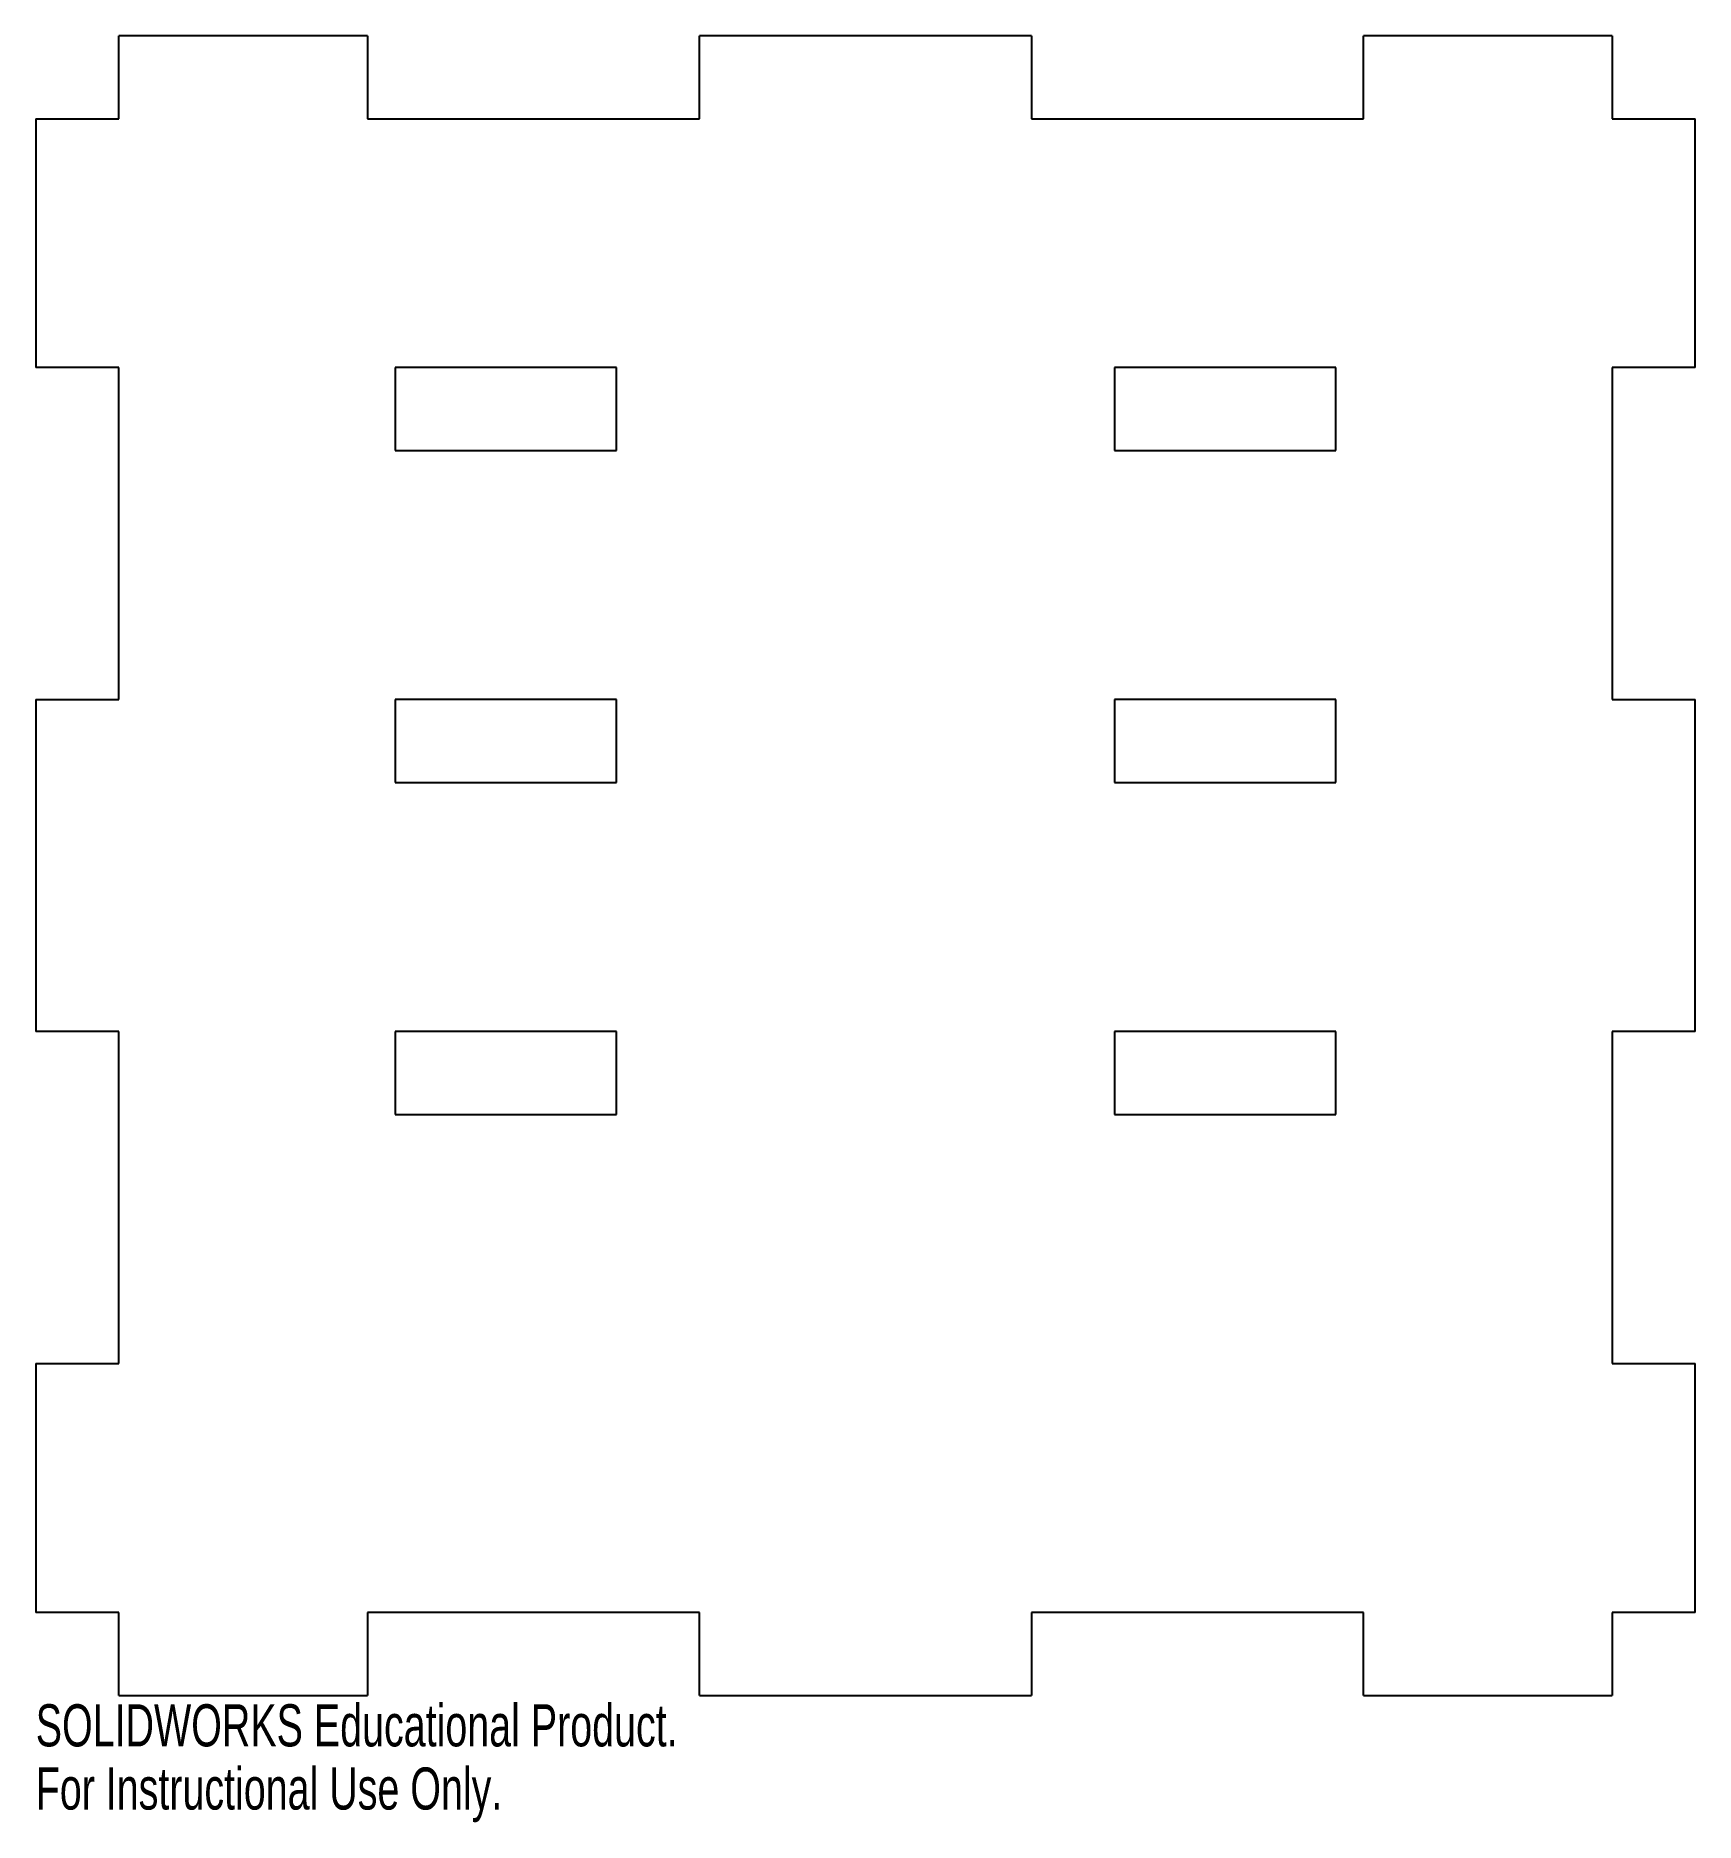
# Model space of a CAD drawing. Header units: inches. Extents: x -2.72 to 4.78, y -6.98 to 1.09.
import ezdxf

# ---------------------------------------------------------------- set-up
doc = ezdxf.new("R2010")
doc.units = ezdxf.units.IN
doc.header["$MEASUREMENT"] = 0
doc.styles.add('SLDTEXTSTYLE0', font='TXT', dxfattribs={"width": 0.7})

msp = doc.modelspace()

# ---------------------------------------------------------------- linework, layer by layer
at = {"color": 7, "linetype": 'Continuous', "lineweight": 25}
for p, q in [((-1.2228, 1.0924), (-2.3478, 1.0924)), ((-2.3478, 0.7174), (-2.3478, 1.0924)), ((-1.2228, 1.0924), (-1.2228, 0.7174)), ((1.7772, 1.0924), (0.2772, 1.0924)), ((0.2772, 0.7174), (0.2772, 1.0924)), ((1.7772, 1.0924), (1.7772, 0.7174)), ((4.4022, 1.0924), (3.2772, 1.0924)), ((3.2772, 0.7174), (3.2772, 1.0924)), ((4.4022, 1.0924), (4.4022, 0.7174)), ((-2.7228, 0.7174), (-2.3478, 0.7174)), ((-2.7228, 0.7174), (-2.7228, -0.4076)), ((-1.2228, 0.7174), (0.2772, 0.7174)), ((1.7772, 0.7174), (3.2772, 0.7174)), ((4.4022, 0.7174), (4.7772, 0.7174)), ((4.7772, -0.4076), (4.7772, 0.7174)), ((-2.3478, -0.4076), (-2.7228, -0.4076)), ((-2.3478, -1.9076), (-2.3478, -0.4076)), ((-1.0978, -0.4076), (-1.0978, -0.7826)), ((-0.0978, -0.4076), (-1.0978, -0.4076)), ((-0.0978, -0.7826), (-0.0978, -0.4076)), ((2.1522, -0.4076), (2.1522, -0.7826)), ((3.1522, -0.4076), (2.1522, -0.4076)), ((3.1522, -0.7826), (3.1522, -0.4076)), ((4.4022, -0.4076), (4.4022, -1.9076)), ((4.7772, -0.4076), (4.4022, -0.4076)), ((-1.0978, -0.7826), (-0.0978, -0.7826)), ((2.1522, -0.7826), (3.1522, -0.7826)), ((-2.7228, -1.9076), (-2.3478, -1.9076)), ((-2.7228, -1.9076), (-2.7228, -3.4076)), ((-1.0978, -1.9076), (-1.0978, -2.2826)), ((-0.0978, -1.9076), (-1.0978, -1.9076)), ((-0.0978, -2.2826), (-0.0978, -1.9076)), ((2.1522, -1.9076), (2.1522, -2.2826)), ((3.1522, -1.9076), (2.1522, -1.9076)), ((3.1522, -2.2826), (3.1522, -1.9076)), ((4.4022, -1.9076), (4.7772, -1.9076)), ((4.7772, -3.4076), (4.7772, -1.9076)), ((-1.0978, -2.2826), (-0.0978, -2.2826)), ((2.1522, -2.2826), (3.1522, -2.2826)), ((-2.3478, -3.4076), (-2.7228, -3.4076)), ((-2.3478, -4.9076), (-2.3478, -3.4076)), ((-1.0978, -3.4076), (-1.0978, -3.7826)), ((-0.0978, -3.4076), (-1.0978, -3.4076)), ((-0.0978, -3.7826), (-0.0978, -3.4076)), ((2.1522, -3.4076), (2.1522, -3.7826)), ((3.1522, -3.4076), (2.1522, -3.4076)), ((3.1522, -3.7826), (3.1522, -3.4076)), ((4.4022, -3.4076), (4.4022, -4.9076)), ((4.7772, -3.4076), (4.4022, -3.4076)), ((-1.0978, -3.7826), (-0.0978, -3.7826)), ((2.1522, -3.7826), (3.1522, -3.7826)), ((-2.7228, -4.9076), (-2.3478, -4.9076)), ((-2.7228, -4.9076), (-2.7228, -6.0326)), ((4.4022, -4.9076), (4.7772, -4.9076)), ((4.7772, -6.0326), (4.7772, -4.9076)), ((-2.3478, -6.0326), (-2.7228, -6.0326)), ((-2.3478, -6.4076), (-2.3478, -6.0326)), ((-1.2228, -6.0326), (-1.2228, -6.4076)), ((0.2772, -6.0326), (-1.2228, -6.0326)), ((0.2772, -6.4076), (0.2772, -6.0326)), ((1.7772, -6.0326), (1.7772, -6.4076)), ((3.2772, -6.0326), (1.7772, -6.0326)), ((3.2772, -6.4076), (3.2772, -6.0326)), ((4.4022, -6.0326), (4.4022, -6.4076)), ((4.7772, -6.0326), (4.4022, -6.0326)), ((-2.3478, -6.4076), (-1.2228, -6.4076)), ((0.2772, -6.4076), (1.7772, -6.4076)), ((3.2772, -6.4076), (4.4022, -6.4076))]:
    msp.add_line(p, q, dxfattribs=at)

# ---------------------------------------------------------------- texts
at = {"color": 7, "linetype": 'Continuous', "char_height": 0.1903, "attachment_point": 1, "style": 'SLDTEXTSTYLE0'}
for s, insert in [('SOLIDWORKS Educational Product.', (-2.7228, -6.4477)), ('For Instructional Use Only.', (-2.7228, -6.7332))]:
    msp.add_mtext(s, dxfattribs=dict(at, insert=insert))

doc.saveas('drawing.dxf')
